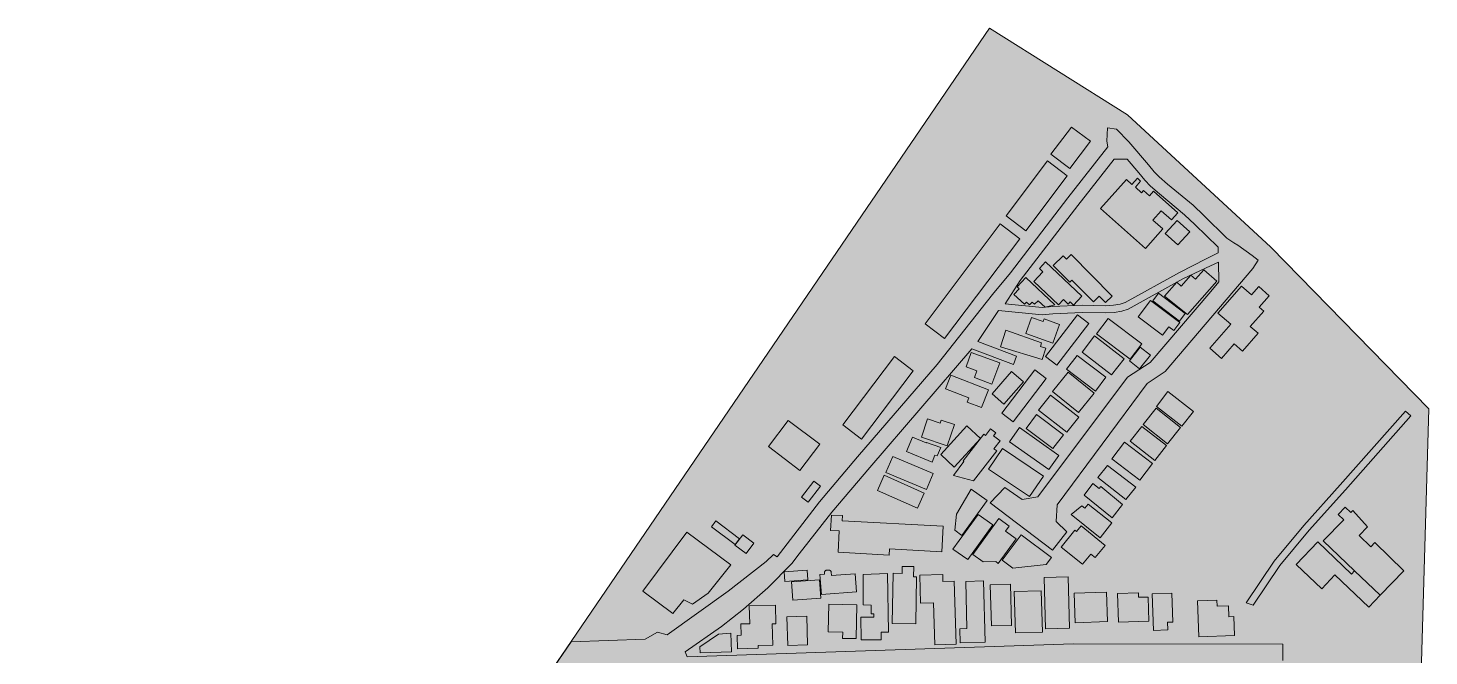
# Model space of a CAD drawing. Header units: millimetres. Extents: x -100577 to 287200, y -212120 to 238461.
# Drawn here: x -100577 to 287200, y 64543 to 238461 of the extents above; entities that cross this region are included whole.
import ezdxf

# ---------------------------------------------------------------- set-up
doc = ezdxf.new("R2010")
doc.units = ezdxf.units.MM
doc.layers.add('30_敷地・外構', color=8, linetype='Continuous', lineweight=9)

msp = doc.modelspace()

# ---------------------------------------------------------------- hatches: boundary and pattern name
at = {"layer": '30_敷地・外構'}
for points in [[(203769, 214442), (243430, 177722), (287200, 133010), (281793, -51921), (240886, -149401), (236610, -153248), (133668, -201677), (129226, -203200), (92493, -208829), (80789, -210335), (60528, -212120), (29240, -207579), (4134, -203331), (-18461, -198214), (-25999, -196278), (-94564, -156949), (-100577, -152009), (-15558, -27277), (128293, -27286), (128295, 900), (83295, 903), (83298, 56906), (50292, 56910), (20297, 12904), (20298, 907), (3653, 908), (165571, 238461)], [(193471, 207086), (187807, 199580), (182567, 203531), (188231, 211037)], [(187091, 197556), (175603, 182326), (170129, 186464), (181611, 201685)], [(204980, 195146), (206489, 196834), (207392, 196026), (205922, 194371), (207659, 192811), (208214, 193429), (209822, 191997), (210940, 193242), (217641, 187273), (215905, 185331), (213070, 187855), (210780, 185281), (213505, 182844), (208692, 177435), (196295, 188484), (203450, 196516)], [(173928, 180107), (153124, 152508), (147722, 156575), (168531, 184182)], [(217527, 185153), (220990, 181989), (217694, 178376), (214223, 181546)], [(188341, 168652), (187749, 168068), (183201, 172680), (185944, 175383), (186856, 174458), (188116, 175699), (199471, 164179), (197671, 162404), (195930, 164170), (194321, 162585)], [(186008, 163254), (184659, 161822), (177805, 168280), (180338, 170968), (179359, 171890), (181060, 173694), (191118, 164217), (188761, 161717), (187846, 162581), (187318, 162020)], [(218643, 166926), (221299, 169976), (222585, 168863), (224869, 171493), (228448, 168378), (220393, 159119), (214023, 164186), (217364, 168033)], [(176594, 161770), (175790, 162529), (175232, 161937), (172308, 164693), (173782, 166257), (173235, 166771), (175642, 169326), (183628, 161801), (180937, 161105), (178983, 162947), (178032, 161937), (177354, 162576)], [(235271, 166963), (238068, 164520), (240115, 166853), (243001, 164328), (240217, 161150), (241474, 160048), (237740, 155786), (239897, 153904), (235558, 148947), (233266, 150949), (229759, 146942), (226510, 149781), (232309, 156413), (228758, 159531)], [(206664, 158501), (210100, 163013), (218202, 156862), (216544, 154681), (215187, 155722), (213397, 153376)], [(219726, 159356), (218120, 157273), (210748, 162945), (212354, 165028)], [(193011, 156597), (184217, 145076), (181076, 147473), (189869, 158993)], [(180385, 157158), (180644, 157885), (184959, 156370), (183129, 151194), (175589, 153843), (177160, 158292)], [(207714, 151034), (204509, 146748), (195174, 153726), (198393, 158014)], [(168643, 150155), (170042, 154741), (179941, 151250), (179639, 150277), (181159, 149809), (180177, 146616)], [(202802, 146866), (199322, 142364), (191173, 148680), (194646, 153175)], [(144394, 143557), (130147, 124618), (124970, 128519), (139281, 147522)], [(162074, 143536), (159051, 144650), (160525, 148640), (168400, 145737), (166239, 139840), (161374, 141627)], [(197786, 141733), (194896, 137924), (186905, 143973), (189788, 147775)], [(207086, 144059), (204292, 146282), (207292, 150054), (210086, 147832)], [(181241, 141400), (172073, 129423), (168946, 131821), (178108, 143790)], [(165269, 138235), (163345, 133325), (159411, 134870), (159845, 135994), (153400, 138526), (154883, 142318)], [(171652, 143303), (174933, 140425), (169547, 134295), (166265, 137174)], [(187341, 143141), (194521, 137340), (190198, 132001), (183026, 137795)], [(190239, 130639), (186962, 126487), (179156, 132657), (182433, 136810)], [(222024, 132254), (218832, 128161), (211742, 133673), (214926, 137772)], [(218433, 127852), (214861, 123346), (208112, 128676), (211682, 133196)], [(252548, 100665), (262616, 111925), (280672, 132391), (282139, 131033), (264101, 110604), (254059, 99361), (245963, 89649), (238499, 78595), (236574, 79298), (244372, 90851)], [(118587, 123208), (113089, 115928), (104339, 122517), (109843, 129806)], [(151931, 129000), (152222, 129880), (155825, 128675), (153850, 122771), (146725, 125155), (148409, 130179)], [(159318, 128248), (163079, 124794), (155803, 116884), (152042, 120338)], [(186009, 125788), (183128, 121972), (175700, 127574), (178582, 131389)], [(214566, 122814), (211357, 118684), (204502, 124009), (207711, 128139)], [(144277, 125160), (148059, 123570), (148087, 123637), (152067, 122312), (151071, 119935), (150466, 120186), (149660, 118259), (142620, 121214)], [(163981, 125955), (164409, 125622), (165852, 127480), (167322, 126337), (166705, 125544), (168474, 124170), (166747, 121947), (167539, 121330), (161131, 113081), (155616, 114523), (158488, 118430), (158267, 118601)], [(184776, 120060), (182010, 116165), (171123, 123892), (173895, 127795)], [(180480, 114354), (176665, 108674), (165305, 116305), (169126, 121992)], [(210696, 117868), (207186, 113262), (199440, 119155), (202949, 123775)], [(149964, 115091), (148087, 110642), (136878, 115393), (138763, 119835)], [(203324, 107926), (195511, 113974), (198197, 117319), (206018, 111264)], [(118734, 111569), (115353, 107175), (113544, 108566), (116925, 112961)], [(147465, 109667), (145603, 105463), (134508, 110390), (136385, 114597)], [(160487, 110746), (164869, 107580), (157890, 97938), (155943, 99346), (156455, 103845)], [(191758, 109127), (194121, 112307), (195870, 110891), (196344, 111472), (202414, 106541), (199551, 102813)], [(191958, 105492), (192894, 106588), (199393, 101393), (196143, 97308), (188150, 103692), (191087, 106147)], [(262035, 103762), (264024, 105796), (265585, 104273), (266101, 104809), (270162, 100275), (267888, 97931), (271112, 94804), (272246, 95972), (280273, 88169), (273671, 81346), (266572, 88117), (257933, 96420), (263589, 102245)], [(96374, 96986), (95168, 95389), (88620, 100330), (89818, 101932)], [(123964, 99190), (121586, 99317), (121813, 103571), (124856, 103412), (124780, 102016), (152741, 100526), (152355, 93422), (137877, 94192), (137785, 92502), (123651, 93254)], [(166449, 100828), (159537, 91223), (155429, 94171), (162395, 103746)], [(168170, 102590), (171025, 100524), (169998, 99104), (172907, 96995), (167975, 90184), (167293, 90676), (163810, 90635), (160987, 92676)], [(69599, 82506), (81793, 98847), (93979, 89767), (87664, 81923), (83365, 78864), (80933, 80096), (77928, 76302)], [(100331, 95793), (98179, 92943), (95104, 95261), (97248, 98117)], [(172049, 88848), (169022, 91115), (174281, 98112), (182679, 91803), (181224, 89893)], [(191311, 89932), (185423, 94706), (189216, 99394), (189670, 99033), (190899, 100546), (197525, 95174), (194812, 91811), (193613, 92778)], [(257501, 83155), (250467, 89861), (256438, 96114), (265747, 87240), (266572, 88117), (273671, 81346), (270530, 78056), (261164, 86988)], [(141390, 89349), (144590, 89288), (144536, 86482), (145375, 86466), (145127, 73437), (138640, 73561), (138906, 87465), (141353, 87418)], [(115093, 88294), (115284, 85653), (108948, 85196), (108757, 87837)], [(118501, 85604), (118864, 80567), (111141, 80011), (110778, 85047)], [(119882, 87733), (119890, 87786), (119903, 87839), (119920, 87889), (119941, 87939), (119966, 87987), (119996, 88032), (120030, 88074), (120067, 88113), (120107, 88149), (120151, 88181), (120196, 88209), (120244, 88233), (120295, 88253), (120346, 88269), (120399, 88279), (120453, 88286), (121062, 88329), (121119, 88331), (121174, 88328), (121230, 88319), (121285, 88306), (121338, 88289), (121390, 88266), (121439, 88240), (121486, 88209), (121531, 88173), (121572, 88135), (121609, 88093), (121643, 88047), (121672, 87999), (121698, 87950), (121718, 87897), (121734, 87843), (121745, 87788), (121752, 87732), (121817, 86846), (128386, 87319), (128749, 82287), (119030, 81587), (118631, 87113), (119911, 87205), (119881, 87625), (119879, 87679)], [(129970, 75271), (133524, 75306), (133515, 76195), (132825, 76194), (132823, 78649), (130556, 78740), (130604, 87072), (137354, 87414), (137618, 71168), (135589, 71172), (135586, 69015), (130045, 68989)], [(146499, 79169), (146260, 86949), (152615, 87146), (152676, 85167), (155790, 85259), (156335, 67856), (150414, 67673), (150052, 79282)], [(159325, 72161), (158970, 85208), (163908, 85344), (164375, 68374), (157457, 68190), (157346, 72099)], [(187307, 86473), (187677, 72238), (181057, 72061), (180696, 86289)], [(171365, 84421), (171684, 73000), (166071, 72851), (165760, 84267)], [(179884, 82602), (180247, 71171), (172744, 70943), (172417, 82371)], [(197916, 82251), (198195, 74056), (189240, 73755), (188968, 81958)], [(201256, 73921), (201012, 81871), (206792, 82053), (206836, 80791), (209453, 80868), (209659, 74188)], [(210939, 71636), (210626, 81749), (216037, 81918), (216272, 73924), (214853, 73890), (214924, 71763)], [(95719, 70252), (96846, 70288), (96739, 73414), (99179, 73492), (99016, 78413), (106278, 78643), (106442, 73452), (105429, 73415), (105614, 67543), (101515, 67418), (101543, 66730), (95834, 66557)], [(128855, 78692), (128662, 69348), (124910, 69426), (124945, 71143), (120881, 71225), (121038, 78853)], [(228507, 79972), (228554, 78376), (231688, 78477), (231782, 75399), (233228, 75450), (233393, 70195), (223480, 69877), (223166, 79812)], [(114967, 75590), (115218, 67634), (109723, 67456), (109478, 75420)], [(90559, 70624), (94001, 70903), (94161, 65690), (85494, 65428), (85423, 67043)]]:
    msp.add_hatch(color=8, dxfattribs=at).paths.add_polyline_path(points)
h = msp.add_hatch(color=8, dxfattribs=at)
h.paths.add_polyline_path([(70282, 69208), (73678, 71132), (76317, 70450), (93200, 82502), (103771, 90731), (105768, 92615), (106777, 92004), (118470, 107202), (129044, 119708), (151079, 145305), (166377, 164634), (171339, 170679), (187222, 191434), (198287, 205506), (198078, 207155), (198177, 210842), (200714, 210457), (204131, 206947), (209556, 200562), (211126, 198649), (212482, 197237), (214840, 195221), (221884, 189362), (224838, 186553), (231279, 180241), (233222, 178925), (234263, 178290), (238253, 175499), (239941, 174138), (238464, 171834), (214170, 143332), (209158, 139971), (184288, 106392), (183979, 101792), (187006, 98886), (183026, 93882), (165710, 106978), (169774, 111252), (174631, 107899), (178917, 108658), (203772, 141801), (210006, 145863), (226839, 165530), (229045, 168160), (228927, 173575), (225566, 172052), (219062, 168983), (203918, 160611), (202180, 160000), (200039, 159685), (197647, 159569), (191232, 159714), (183101, 159307), (180096, 159014), (168070, 160235), (162297, 151659), (173068, 147577), (172196, 145262), (160706, 149611), (132461, 116785), (121949, 104357), (112883, 92798), (110862, 90177), (104210, 83405), (97491, 77480), (91406, 72674), (81313, 65672), (81914, 64349), (188765, 67869), (246789, 67840), (246782, 63340), (205026, 63372), (201918, 60300), (196541, 60911), (193812, 63375), (188843, 63379), (126860, 61341), (83293, 59800), (83292, 56906), (50292, 56910), (20297, 12904), (20297, 12689), (15591, 3143), (14532, 522), (14418, -2475), (17720, -43184), (25175, -42918), (79835, -42007), (146151, -40579), (241235, -38179), (246311, -38103), (247627, -49077), (261713, -83458), (157802, -94080), (165059, -133727), (125695, -141051), (124858, -140143), (118888, -141941), (123034, -155933), (127771, -172228), (146551, -170017), (170292, -167511), (174822, -166336), (176248, -172157), (171365, -173432), (147215, -175970), (104093, -181702), (47871, -189958), (8835, -196640), (5104, -198424), (4305, -197393), (3768, -190338), (6823, -189844), (32763, -185394), (35343, -181411), (31434, -162226), (28769, -160898), (-9298, -166488), (-10933, -168206), (-6545, -190414), (-10493, -191063), (-16166, -162327), (-26790, -120042), (-7087, -114418), (18234, -108159), (19924, -105794), (14653, -79967), (13291, -79523), (-25792, -92481), (-55265, -101098), (-56831, -103919), (-41582, -164299), (-39302, -166240), (-28153, -163917), (-27141, -168806), (-41869, -171872), (-45676, -172876), (-47156, -168101), (-45927, -165399), (-61931, -102078), (-67560, -103570), (-63454, -97546), (-48680, -93970), (-27191, -87693), (-10340, -82620), (13576, -74692), (11129, -62713), (4852, -55163), (-7350, -55899), (-35297, -58585), (-37038, -58790), (-28960, -46939), (-8208, -44936), (7056, -44015), (3105, -3032), (841, -3218), (7523, 6586), (10188, 6878), (11706, 9733), (14902, 15113), (16647, 17889), (22188, 25269), (30756, 36199), (31078, 37246), (31976, 38564), (31568, 38842), (31589, 38911), (30327, 40042), (49726, 68503)])
h.paths.add_polyline_path([(249687, -79170), (252259, -74874), (242638, -51401), (239776, -49214), (181561, -50672), (180362, -51600), (186760, -82836), (189880, -85279)], flags=0)
h.paths.add_polyline_path([(122432, -172857), (117492, -157794), (113402, -143592), (102609, -146842), (107949, -173033), (109906, -174334)], flags=0)
h.paths.add_polyline_path([(102997, -140548), (124602, -135154), (156696, -129184), (157833, -127530), (155666, -115697), (153986, -115090), (100254, -125532), (98538, -126917), (100982, -138868)], flags=0)
h.paths.add_polyline_path([(181054, -86178), (182290, -83402), (175966, -52507), (173537, -50882), (151096, -51446), (149632, -53415), (155735, -84812), (159728, -88359)], flags=0)
h.paths.add_polyline_path([(99494, -121611), (153219, -111162), (154579, -109775), (152277, -97195), (149896, -96120), (96587, -107524), (94891, -109028), (97242, -120535)], flags=0)
h.paths.add_polyline_path([(75897, -176990), (78242, -179444), (101889, -175966), (103551, -173925), (87364, -94627), (84320, -93101), (61965, -97605), (60073, -99694), (67162, -133433)], flags=0)
h.paths.add_polyline_path([(95750, -103619), (148859, -92259), (150734, -89645), (148254, -79377), (145045, -77400), (93522, -88309), (91196, -90896), (93506, -102243)], flags=0)
h.paths.add_polyline_path([(43383, -180823), (48032, -183882), (70055, -180647), (71982, -177742), (63246, -134235), (56562, -102429), (52408, -99534), (29809, -104087), (28183, -106324)], flags=0)
h.paths.add_polyline_path([(89322, -81754), (91291, -82656), (145232, -71229), (146664, -69541), (143755, -54562), (140928, -51687), (84918, -52894), (83660, -53993)], flags=0)
h.paths.add_polyline_path([(26105, -96137), (28627, -98207), (83132, -87229), (85409, -85025), (82983, -73164), (80492, -71618), (25091, -79979), (23284, -82315)], flags=0)
h.paths.add_polyline_path([(8662, -116697), (16956, -155944), (19718, -157182), (28042, -155956), (29652, -153514), (21590, -113993), (19195, -112036), (11433, -113953)], flags=0)
h.paths.add_polyline_path([(-14901, -146868), (-13247, -153270), (-11596, -160014), (-10031, -161553), (11083, -158450), (13058, -154408), (5242, -117420), (2043, -116282), (-6056, -118287), (-18134, -121727), (-20359, -125135)], flags=0)
h.paths.add_polyline_path([(21655, -74326), (23827, -76130), (79893, -67671), (81368, -65237), (79190, -54559), (77564, -53035), (26041, -53902), (19126, -61936)], flags=0)
h.paths.add_polyline_path([(189981, 189290), (174073, 168504), (169859, 162049), (180101, 161023), (182960, 161292), (191203, 161711), (197626, 161561), (199848, 161671), (201703, 161947), (203092, 162440), (218117, 170742), (225532, 174554), (228862, 176201), (228828, 177752), (222409, 184046), (219561, 186746), (212587, 192549), (210073, 194689), (208505, 196332), (206877, 198317), (203663, 202101), (200069, 202133)], flags=0)
h.paths.add_polyline_path([(11099, -3879), (11053, -3475), (10631, -2734), (9457, -2858), (9313, -4172), (12772, -42208), (13097, -42586), (13413, -42770), (14294, -42686), (14446, -42064)], flags=0)

# ---------------------------------------------------------------- linework, layer by layer
for points in [[(3653, 908), (165571, 238461), (203769, 214442)], [(203769, 214442), (243430, 177722), (287200, 133010), (281793, -51921)], [(70282, 69208), (73678, 71132), (76317, 70450), (93200, 82502), (103771, 90731), (105768, 92615), (106777, 92004), (118470, 107202), (129044, 119708), (151079, 145305), (166377, 164634), (171339, 170679), (187222, 191434), (198287, 205506), (198078, 207155), (198177, 210842), (200714, 210457), (204131, 206947), (209556, 200562), (211126, 198649), (212482, 197237), (214840, 195221), (221884, 189362), (224838, 186553), (231279, 180241), (233222, 178925), (234263, 178290), (238253, 175499), (239941, 174138), (238464, 171834), (214170, 143332), (209158, 139971), (184288, 106392), (183979, 101792), (187006, 98886), (183026, 93882), (165710, 106978), (169774, 111252), (174631, 107899), (178917, 108658), (203772, 141801), (210006, 145863), (226839, 165530), (229045, 168160), (228927, 173575), (225566, 172052), (219062, 168983), (203918, 160611), (202180, 160000), (200039, 159685), (197647, 159569), (191232, 159714), (183101, 159307), (180096, 159014), (168070, 160235), (162297, 151659), (173068, 147577), (172196, 145262), (160706, 149611), (132461, 116785), (121949, 104357), (112883, 92798), (110862, 90177), (104210, 83405), (97491, 77480), (91406, 72674), (81313, 65672), (81914, 64349), (188765, 67869), (246789, 67840), (246782, 63340)], [(193471, 207086), (187807, 199580), (182567, 203531), (188231, 211037), (193471, 207086)], [(189981, 189290), (174073, 168504), (169859, 162049), (180101, 161023), (182960, 161292), (191203, 161711), (197626, 161561), (199848, 161671), (201703, 161947), (203092, 162440), (218117, 170742), (225532, 174554), (228862, 176201), (228828, 177752), (222409, 184046), (219561, 186746), (212587, 192549), (210073, 194689), (208505, 196332), (206877, 198317), (203663, 202101), (200069, 202133), (189981, 189290)], [(187091, 197556), (175603, 182326), (170129, 186464), (181611, 201685), (187091, 197556)], [(204980, 195146), (206489, 196834), (207392, 196026), (205922, 194371), (207659, 192811), (208214, 193429), (209822, 191997), (210940, 193242), (217641, 187273), (215905, 185331), (213070, 187855), (210780, 185281), (213505, 182844), (208692, 177435), (196295, 188484), (203450, 196516), (204980, 195146)], [(173928, 180107), (153124, 152508), (147722, 156575), (168531, 184182), (173928, 180107)], [(217527, 185153), (220990, 181989), (217694, 178376), (214223, 181546), (217527, 185153)], [(188341, 168652), (187749, 168068), (183201, 172680), (185944, 175383), (186856, 174458), (188116, 175699), (199471, 164179), (197671, 162404), (195930, 164170), (194321, 162585), (188341, 168652)], [(186008, 163254), (184659, 161822), (177805, 168280), (180338, 170968), (179359, 171890), (181060, 173694), (191118, 164217), (188761, 161717), (187846, 162581), (187318, 162020), (186008, 163254)], [(218643, 166926), (221299, 169976), (222585, 168863), (224869, 171493), (228448, 168378), (220393, 159119), (214023, 164186), (217364, 168033), (218643, 166926)], [(176594, 161770), (175790, 162529), (175232, 161937), (172308, 164693), (173782, 166257), (173235, 166771), (175642, 169326), (183628, 161801), (180937, 161105), (178983, 162947), (178032, 161937), (177354, 162576), (176594, 161770)], [(235271, 166963), (238068, 164520), (240115, 166853), (243001, 164328), (240217, 161150), (241474, 160048), (237740, 155786), (239897, 153904), (235558, 148947), (233266, 150949), (229759, 146942), (226510, 149781), (232309, 156413), (228758, 159531), (235271, 166963)], [(206664, 158501), (210100, 163013), (218202, 156862), (216544, 154681), (215187, 155722), (213397, 153376), (206664, 158501)], [(219726, 159356), (218120, 157273), (210748, 162945), (212354, 165028), (219726, 159356)], [(193011, 156597), (184217, 145076), (181076, 147473), (189869, 158993), (193011, 156597)], [(180385, 157158), (180644, 157885), (184959, 156370), (183129, 151194), (175589, 153843), (177160, 158292), (180385, 157158)], [(207714, 151034), (204509, 146748), (195174, 153726), (198393, 158014), (207714, 151034)], [(168643, 150155), (170042, 154741), (179941, 151250), (179639, 150277), (181159, 149809), (180177, 146616), (168643, 150155)], [(202802, 146866), (199322, 142364), (191173, 148680), (194646, 153175), (202802, 146866)], [(144394, 143557), (130147, 124618), (124970, 128519), (139281, 147522), (144394, 143557)], [(162074, 143536), (159051, 144650), (160525, 148640), (168400, 145737), (166239, 139840), (161374, 141627), (162074, 143536)], [(197786, 141733), (194896, 137924), (186905, 143973), (189788, 147775), (197786, 141733)], [(207086, 144059), (204292, 146282), (207292, 150054), (210086, 147832), (207086, 144059)], [(181241, 141400), (172073, 129423), (168946, 131821), (178108, 143790), (181241, 141400)], [(165269, 138235), (163345, 133325), (159411, 134870), (159845, 135994), (153400, 138526), (154883, 142318), (165269, 138235)], [(171652, 143303), (174933, 140425), (169547, 134295), (166265, 137174), (171652, 143303)], [(187341, 143141), (194521, 137340), (190198, 132001), (183026, 137795), (187341, 143141)], [(190239, 130639), (186962, 126487), (179156, 132657), (182433, 136810), (190239, 130639)], [(222024, 132254), (218832, 128161), (211742, 133673), (214926, 137772), (222024, 132254)], [(218433, 127852), (214861, 123346), (208112, 128676), (211682, 133196), (218433, 127852)], [(252548, 100665), (262616, 111925), (280672, 132391), (282139, 131033), (264101, 110604), (254059, 99361), (245963, 89649), (238499, 78595), (236574, 79298), (244372, 90851), (252548, 100665)], [(118587, 123208), (113089, 115928), (104339, 122517), (109843, 129806), (118587, 123208)], [(151931, 129000), (152222, 129880), (155825, 128675), (153850, 122771), (146725, 125155), (148409, 130179), (151931, 129000)], [(159318, 128248), (163079, 124794), (155803, 116884), (152042, 120338), (159318, 128248)], [(186009, 125788), (183128, 121972), (175700, 127574), (178582, 131389), (186009, 125788)], [(214566, 122814), (211357, 118684), (204502, 124009), (207711, 128139), (214566, 122814)], [(144277, 125160), (148059, 123570), (148087, 123637), (152067, 122312), (151071, 119935), (150466, 120186), (149660, 118259), (142620, 121214), (144277, 125160)], [(163981, 125955), (164409, 125622), (165852, 127480), (167322, 126337), (166705, 125544), (168474, 124170), (166747, 121947), (167539, 121330), (161131, 113081), (155616, 114523), (158488, 118430), (158267, 118601), (163981, 125955)], [(184776, 120060), (182010, 116165), (171123, 123892), (173895, 127795), (184776, 120060)], [(180480, 114354), (176665, 108674), (165305, 116305), (169126, 121992), (180480, 114354)], [(210696, 117868), (207186, 113262), (199440, 119155), (202949, 123775), (210696, 117868)], [(149964, 115091), (148087, 110642), (136878, 115393), (138763, 119835), (149964, 115091)], [(203324, 107926), (195511, 113974), (198197, 117319), (206018, 111264), (203324, 107926)], [(118734, 111569), (115353, 107175), (113544, 108566), (116925, 112961), (118734, 111569)], [(147465, 109667), (145603, 105463), (134508, 110390), (136385, 114597), (147465, 109667)], [(160487, 110746), (164869, 107580), (157890, 97938), (155943, 99346), (156455, 103845), (160487, 110746)], [(191758, 109127), (194121, 112307), (195870, 110891), (196344, 111472), (202414, 106541), (199551, 102813), (191758, 109127)], [(191958, 105492), (192894, 106588), (199393, 101393), (196143, 97308), (188150, 103692), (191087, 106147), (191958, 105492)], [(262035, 103762), (264024, 105796), (265585, 104273), (266101, 104809), (270162, 100275), (267888, 97931), (271112, 94804), (272246, 95972), (280273, 88169), (273671, 81346), (266572, 88117), (257933, 96420), (263589, 102245), (262035, 103762)], [(96374, 96986), (95168, 95389), (88620, 100330), (89818, 101932), (96374, 96986)], [(123964, 99190), (121586, 99317), (121813, 103571), (124856, 103412), (124780, 102016), (152741, 100526), (152355, 93422), (137877, 94192), (137785, 92502), (123651, 93254), (123964, 99190)], [(166449, 100828), (159537, 91223), (155429, 94171), (162395, 103746), (166449, 100828)], [(168170, 102590), (171025, 100524), (169998, 99104), (172907, 96995), (167975, 90184), (167293, 90676), (163810, 90635), (160987, 92676), (168170, 102590)], [(69599, 82506), (81793, 98847), (93979, 89767), (87664, 81923), (83365, 78864), (80933, 80096), (77928, 76302), (69599, 82506)], [(100331, 95793), (98179, 92943), (95104, 95261), (97248, 98117), (100331, 95793)], [(172049, 88848), (169022, 91115), (174281, 98112), (182679, 91803), (181224, 89893), (172049, 88848)], [(191311, 89932), (185423, 94706), (189216, 99394), (189670, 99033), (190899, 100546), (197525, 95174), (194812, 91811), (193613, 92778), (191311, 89932)], [(257501, 83155), (250467, 89861), (256438, 96114), (265747, 87240), (266572, 88117), (273671, 81346), (270530, 78056), (261164, 86988), (257501, 83155)], [(141390, 89349), (144590, 89288), (144536, 86482), (145375, 86466), (145127, 73437), (138640, 73561), (138906, 87465), (141353, 87418), (141390, 89349)], [(115093, 88294), (115284, 85653), (108948, 85196), (108757, 87837), (115093, 88294)], [(118501, 85604), (118864, 80567), (111141, 80011), (110778, 85047), (118501, 85604)], [(119882, 87733), (119890, 87786), (119903, 87839), (119920, 87889), (119941, 87939), (119966, 87987), (119996, 88032), (120030, 88074), (120067, 88113), (120107, 88149), (120151, 88181), (120196, 88209), (120244, 88233), (120295, 88253), (120346, 88269), (120399, 88279), (120453, 88286), (121062, 88329), (121119, 88331), (121174, 88328), (121230, 88319), (121285, 88306), (121338, 88289), (121390, 88266), (121439, 88240), (121486, 88209), (121531, 88173), (121572, 88135), (121609, 88093), (121643, 88047), (121672, 87999), (121698, 87950), (121718, 87897), (121734, 87843), (121745, 87788), (121752, 87732), (121817, 86846), (128386, 87319), (128749, 82287), (119030, 81587), (118631, 87113), (119911, 87205), (119881, 87625), (119879, 87679), (119882, 87733)], [(129970, 75271), (133524, 75306), (133515, 76195), (132825, 76194), (132823, 78649), (130556, 78740), (130604, 87072), (137354, 87414), (137618, 71168), (135589, 71172), (135586, 69015), (130045, 68989), (129970, 75271)], [(146499, 79169), (146260, 86949), (152615, 87146), (152676, 85167), (155790, 85259), (156335, 67856), (150414, 67673), (150052, 79282), (146499, 79169)], [(159325, 72161), (158970, 85208), (163908, 85344), (164375, 68374), (157457, 68190), (157346, 72099), (159325, 72161)], [(187307, 86473), (187677, 72238), (181057, 72061), (180696, 86289), (187307, 86473)], [(171365, 84421), (171684, 73000), (166071, 72851), (165760, 84267), (171365, 84421)], [(179884, 82602), (180247, 71171), (172744, 70943), (172417, 82371), (179884, 82602)], [(197916, 82251), (198195, 74056), (189240, 73755), (188968, 81958), (197916, 82251)], [(201256, 73921), (201012, 81871), (206792, 82053), (206836, 80791), (209453, 80868), (209659, 74188), (201256, 73921)], [(210939, 71636), (210626, 81749), (216037, 81918), (216272, 73924), (214853, 73890), (214924, 71763), (210939, 71636)], [(95719, 70252), (96846, 70288), (96739, 73414), (99179, 73492), (99016, 78413), (106278, 78643), (106442, 73452), (105429, 73415), (105614, 67543), (101515, 67418), (101543, 66730), (95834, 66557), (95719, 70252)], [(128855, 78692), (128662, 69348), (124910, 69426), (124945, 71143), (120881, 71225), (121038, 78853), (128855, 78692)], [(228507, 79972), (228554, 78376), (231688, 78477), (231782, 75399), (233228, 75450), (233393, 70195), (223480, 69877), (223166, 79812), (228507, 79972)], [(114967, 75590), (115218, 67634), (109723, 67456), (109478, 75420), (114967, 75590)], [(90559, 70624), (94001, 70903), (94161, 65690), (85494, 65428), (85423, 67043), (90559, 70624)], [(30327, 40042), (49726, 68503), (70282, 69208)]]:
    msp.add_lwpolyline(points, dxfattribs=at)

doc.saveas('drawing.dxf')
